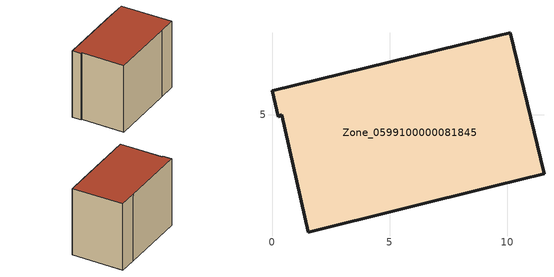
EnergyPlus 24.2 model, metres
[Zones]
Zone_0599100000081845
 floor ground (C_G): 11.56,2.49 9.49,1.99 1.55,0.01 0.41,5.01 0.27,4.93 0,6.02 8,7.99 10.13,8.5 z0
 wall outside (C_F): 9.49,1.99 11.56,2.49 10.13,8.5 8,7.99 0,6.02 0.27,4.93 0.41,5.01 1.55,0.01 9.49,1.99 z0:8.16
 roof outside (C_R): 0.41,5.01 1.55,0.01 9.49,1.99 11.56,2.49 10.13,8.5 8,7.99 0,6.02 0.27,4.93 z8.16
[BUILDING]
Pand.0599100000081845: North Axis=0; Terrain=City; Loads Convergence Tolerance Value=0.04; Temperature Convergence Tolerance Value=0.4; Solar Distribution=FullExterior; Maximum Number of Warmup Days=25; Minimum Number of Warmup Days=1
[Site:Location]
Rotterdam.The.Hague.AP_ZH_NLD Design_Conditions: Latitude=51.96; Longitude=4.45; Time Zone=1; Elevation=-4.5
[SITE:GROUNDTEMPERATURE:BUILDINGSURFACE]
18, 18, 18, 18, 18, 18, 18, 18, 18, 18, 18, 18
[MATERIAL] Thermal Absorptance=0.9; Solar Absorptance=0.7; Visible Absorptance=0.7
Name | Roughness | Thickness | Conductivity | Density | Specific Heat
G.TI.1946-1964 | MediumSmooth | 0.15 | 1 | 540 | 1210
F.TI.1946-1964 | Rough | 0.3 | 0.857143 | 1920 | 840
R.TI.1946-1964 | MediumRough | 0.2 | 0.277778 | 1500 | 1000
[CONSTRUCTION]
C_G: G.TI.1946-1964
C_F: F.TI.1946-1964
C_R: R.TI.1946-1964
[ZONE]
Zone_0599100000081845: Type=1; Multiplier=1; Ceiling Height=Autocalculate; Volume=Autocalculate; Floor Area=autocalculate; Part of Total Floor Area=Yes
[ZONEINFILTRATION:DESIGNFLOWRATE]
Infil_Zone_0599100000081845: Zone or ZoneList or Space or SpaceList=Zone_0599100000081845; Schedule=AlwaysOn; Design Flow Rate Calculation Method=Flow/Area; Flow Rate per Floor Area=0.003; Constant Term Coefficient=1; Temperature Term Coefficient=0; Velocity Term Coefficient=0; Velocity Squared Term Coefficient=0
[HVACTEMPLATE:ZONE:IDEALLOADSAIRSYSTEM]
Zone_0599100000081845: Maximum Heating Supply Air Temperature=50; Minimum Cooling Supply Air Temperature=13; Maximum Heating Supply Air Humidity Ratio=0.0156; Minimum Cooling Supply Air Humidity Ratio=0.0077; Heating Limit=NoLimit; Cooling Limit=NoLimit; Dehumidification Control Type=ConstantSensibleHeatRatio; Cooling Sensible Heat Ratio=0.7; Dehumidification Setpoint=60; Humidification Control Type=None; Humidification Setpoint=30; Outdoor Air Method=None; Outdoor Air Flow Rate per Person=0.00944; Outdoor Air Flow Rate per Zone Floor Area=0; Outdoor Air Flow Rate per Zone=0; Demand Controlled Ventilation Type=None; Outdoor Air Economizer Type=NoEconomizer; Heat Recovery Type=None; Sensible Heat Recovery Effectiveness=0.7; Latent Heat Recovery Effectiveness=0.65
[ZONECONTROL:THERMOSTAT]
ThermostatControl_Zone_0599100000081845: Zone or ZoneList=Zone_0599100000081845; Control Type Schedule=DualSetpointControlType; Control 1=Thermostat_Zone_0599100000081845; Temperature Difference Between Cutout And Setpoint=0
[THERMOSTATSETPOINT:DUALSETPOINT]
Thermostat_Zone_0599100000081845: Heating Setpoint Temperature Schedule=HeatingSetpoint_Zone_0599100000081845; Cooling Setpoint Temperature Schedule=CoolingSetpoint_Zone_0599100000081845
[SCHEDULE:COMPACT]
HeatingSetpoint_Zone_0599100000081845: Through: 12/31, For: AllDays, Until: 24:00, 21
CoolingSetpoint_Zone_0599100000081845: Through: 12/31, For: AllDays, Until: 24:00, 24
DualSetpointControlType: Through: 12/31, For: AllDays, Until: 24:00, 4
AlwaysOn: Through: 12/31, For: AllDays, Until: 24:00, 1
